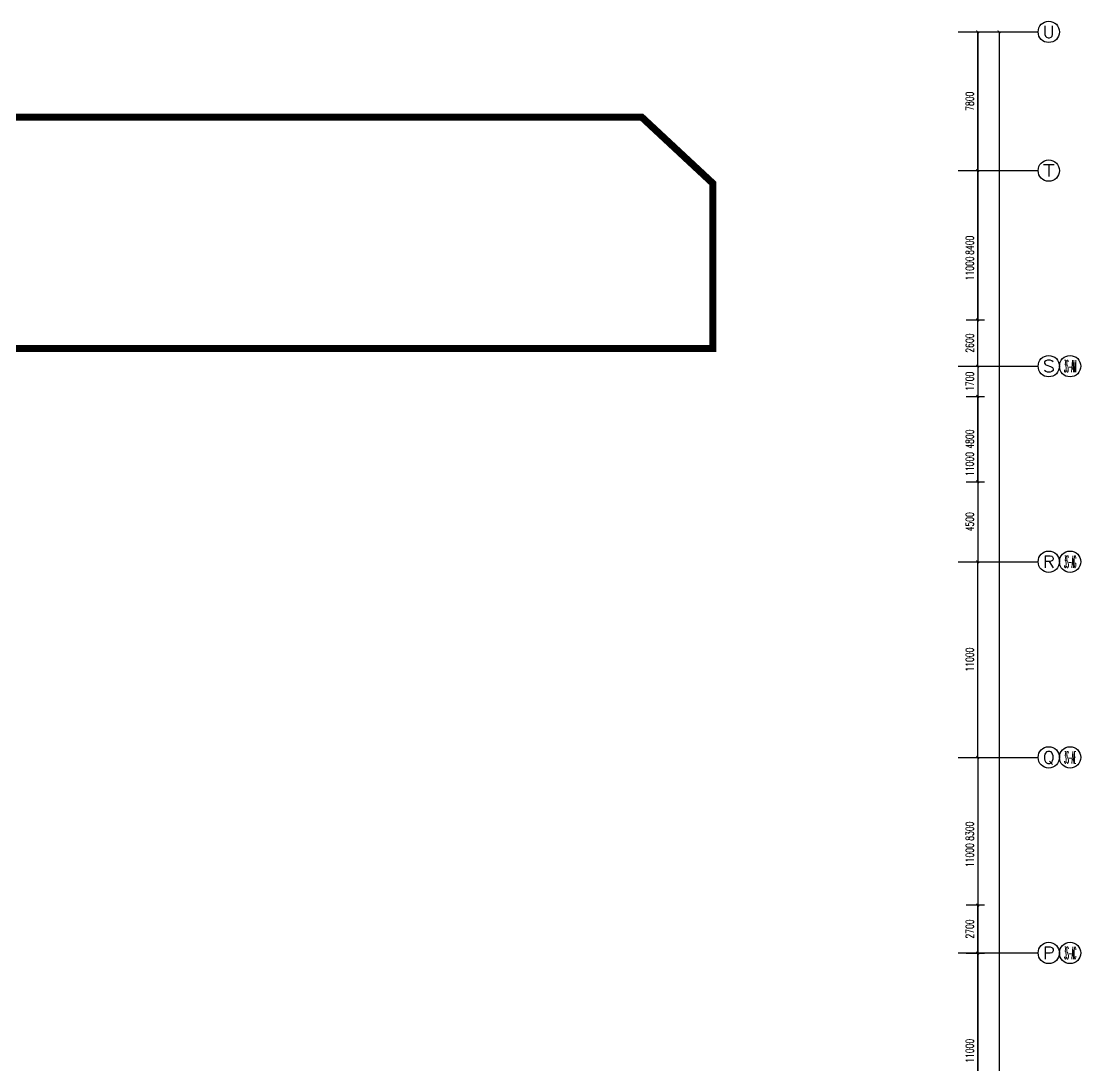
# Model space of a CAD drawing. Extents: x 0 to 3879896, y -114000 to 391286.
# Drawn here: x 2277119 to 2336721, y 258257 to 317000 of the extents above; entities that cross this region are included whole.
import ezdxf
from ezdxf.enums import TextEntityAlignment as Align

# ---------------------------------------------------------------- set-up
doc = ezdxf.new("R2010")
doc.units = 0
doc.header["$LTSCALE"] = 1000
doc.header["$MEASUREMENT"] = 0
doc.linetypes.add('SZGX_a-zzgr$0$DASHDOT2', pattern=[6, 3, -1.5, 0, -1.5])
doc.layers.get('0').update_dxf_attribs({"linetype": 'CONTINUOUS'})
doc.layers.get('Defpoints').update_dxf_attribs({"linetype": 'CONTINUOUS'})
doc.layers.add('Arc_建筑红线', color=1, linetype='CONTINUOUS', lineweight=40)
doc.layers.add('AXIS', color=3, linetype='CONTINUOUS')
doc.layers.add('AXIS_TEXT', color=7, linetype='CONTINUOUS')
doc.styles.add('_TCH_AXIS', font='COMPLEX', dxfattribs={"bigfont": 'GBCBIG'})
doc.styles.add('DIM_FONT', font='SIMPLEX', dxfattribs={"width": 0.7, "bigfont": 'GBCBIG'})
doc.dimstyles.new('DIMN', dxfattribs={"dimscale": 1.5, "dimtxt": 300, "dimasz": 100, "dimexe": 250, "dimexo": 300, "dimgap": 150, "dimtad": 1, "dimdec": 0, "dimzin": 0, "dimdsep": 46, "dimtxsty": 'DIM_FONT', "dimblk": 'ARCHTICK', "dimcen": 0.09, "dimclrt": 7, "dimazin": 2, "dimtfac": 1, "dimtdec": 0, "dimtix": 1, "dimtmove": 2, "dimatfit": 3, "dimldrblk": 'ARCHTICK', "dimfxl": 1, "dimtolj": 1, "dimtzin": 0, "dimarcsym": 0})

# ---------------------------------------------------------------- blocks, each defined once
blk = doc.blocks.new('_ArchTick')
at = {"color": 0, "linetype": 'ByBlock', "const_width": 0.4}
blk.add_lwpolyline([(-0.5, -0.5), (0.5, 0.5)], dxfattribs=at)
blk = doc.blocks.new('*D455')
at = {"layer": 'AXIS', "color": 0, "lineweight": -2}
for p, q in [((2331471, 316400), (2332496, 316400)), ((2332121, 316400), (2332121, 132000)), ((2331471, 132000), (2332496, 132000))]:
    blk.add_line(p, q, dxfattribs=at)
at = {"layer": 'Defpoints', "color": 0, "transparency": 16777216}
for p in [(2331021, 316400), (2331021, 132000), (2332121, 132000)]:
    blk.add_point(p, dxfattribs=at)
at = {"layer": 'AXIS', "color": 0, "lineweight": -2, "xscale": 150, "yscale": 150, "zscale": 150}
for p, rotation in [((2332121, 316400), 90), ((2332121, 132000), 270)]:
    blk.add_blockref('_ArchTick', p, dxfattribs=dict(at, rotation=rotation))
at = {"layer": 'AXIS', "color": 7, "insert": (2331671, 224200), "char_height": 450, "attachment_point": 5, "rotation": 90, "style": 'DIM_FONT'}
blk.add_mtext('\\A1;184400', dxfattribs=at)
blk = doc.blocks.new('*D472')
at = {"layer": 'AXIS', "color": 0, "lineweight": -2}
for p, q in [((2330271, 264600), (2331296, 264600)), ((2330921, 264600), (2330921, 253600)), ((2330271, 253600), (2331296, 253600))]:
    blk.add_line(p, q, dxfattribs=at)
at = {"layer": 'Defpoints', "color": 0, "transparency": 16777216}
for p in [(2329821, 264600), (2329821, 253600), (2330921, 253600)]:
    blk.add_point(p, dxfattribs=at)
at = {"layer": 'AXIS', "color": 0, "lineweight": -2, "xscale": 150, "yscale": 150, "zscale": 150}
for p, rotation in [((2330921, 264600), 90), ((2330921, 253600), 270)]:
    blk.add_blockref('_ArchTick', p, dxfattribs=dict(at, rotation=rotation))
at = {"layer": 'AXIS', "color": 7, "insert": (2330471, 259100), "char_height": 450, "attachment_point": 5, "rotation": 90, "style": 'DIM_FONT'}
blk.add_mtext('\\A1;11000', dxfattribs=at)
blk = doc.blocks.new('*D473')
at = {"layer": 'AXIS', "color": 0, "lineweight": -2}
for p, q in [((2330271, 267300), (2331296, 267300)), ((2330921, 264600), (2330921, 267300)), ((2330271, 264600), (2331296, 264600))]:
    blk.add_line(p, q, dxfattribs=at)
at = {"layer": 'Defpoints', "color": 0, "transparency": 16777216}
for p in [(2329821, 267300), (2330921, 267300), (2329821, 264600)]:
    blk.add_point(p, dxfattribs=at)
at = {"layer": 'AXIS', "color": 0, "lineweight": -2, "xscale": 150, "yscale": 150, "zscale": 150}
for p, rotation in [((2330921, 267300), 90), ((2330921, 264600), 270)]:
    blk.add_blockref('_ArchTick', p, dxfattribs=dict(at, rotation=rotation))
at = {"layer": 'AXIS', "color": 7, "insert": (2330471, 265950), "char_height": 450, "attachment_point": 5, "rotation": 90, "style": 'DIM_FONT'}
blk.add_mtext('\\A1;2700', dxfattribs=at)
blk = doc.blocks.new('*D474')
at = {"layer": 'AXIS', "color": 0, "lineweight": -2}
for p, q in [((2330271, 275600), (2331296, 275600)), ((2330921, 275600), (2330921, 267300)), ((2330271, 267300), (2331296, 267300))]:
    blk.add_line(p, q, dxfattribs=at)
at = {"layer": 'Defpoints', "color": 0, "transparency": 16777216}
for p in [(2329821, 275600), (2329821, 267300), (2330921, 267300)]:
    blk.add_point(p, dxfattribs=at)
at = {"layer": 'AXIS', "color": 0, "lineweight": -2, "xscale": 150, "yscale": 150, "zscale": 150}
for p, rotation in [((2330921, 275600), 90), ((2330921, 267300), 270)]:
    blk.add_blockref('_ArchTick', p, dxfattribs=dict(at, rotation=rotation))
at = {"layer": 'AXIS', "color": 7, "insert": (2330471, 271450), "char_height": 450, "attachment_point": 5, "rotation": 90, "style": 'DIM_FONT'}
blk.add_mtext('\\A1;8300', dxfattribs=at)
blk = doc.blocks.new('*D475')
at = {"layer": 'AXIS', "color": 0, "lineweight": -2}
for p, q in [((2330271, 286600), (2331296, 286600)), ((2330921, 275600), (2330921, 286600)), ((2330271, 275600), (2331296, 275600))]:
    blk.add_line(p, q, dxfattribs=at)
at = {"layer": 'Defpoints', "color": 0, "transparency": 16777216}
for p in [(2329821, 286600), (2330921, 286600), (2329821, 275600)]:
    blk.add_point(p, dxfattribs=at)
at = {"layer": 'AXIS', "color": 0, "lineweight": -2, "xscale": 150, "yscale": 150, "zscale": 150}
for p, rotation in [((2330921, 286600), 90), ((2330921, 275600), 270)]:
    blk.add_blockref('_ArchTick', p, dxfattribs=dict(at, rotation=rotation))
at = {"layer": 'AXIS', "color": 7, "insert": (2330471, 281100), "char_height": 450, "attachment_point": 5, "rotation": 90, "style": 'DIM_FONT'}
blk.add_mtext('\\A1;11000', dxfattribs=at)
blk = doc.blocks.new('*D476')
at = {"layer": 'AXIS', "color": 0, "lineweight": -2}
for p, q in [((2330271, 291100), (2331296, 291100)), ((2330921, 291100), (2330921, 286600)), ((2330271, 286600), (2331296, 286600))]:
    blk.add_line(p, q, dxfattribs=at)
at = {"layer": 'Defpoints', "color": 0, "transparency": 16777216}
for p in [(2329821, 291100), (2329821, 286600), (2330921, 286600)]:
    blk.add_point(p, dxfattribs=at)
at = {"layer": 'AXIS', "color": 0, "lineweight": -2, "xscale": 150, "yscale": 150, "zscale": 150}
for p, rotation in [((2330921, 291100), 90), ((2330921, 286600), 270)]:
    blk.add_blockref('_ArchTick', p, dxfattribs=dict(at, rotation=rotation))
at = {"layer": 'AXIS', "color": 7, "insert": (2330471, 288850), "char_height": 450, "attachment_point": 5, "rotation": 90, "style": 'DIM_FONT'}
blk.add_mtext('\\A1;4500', dxfattribs=at)
blk = doc.blocks.new('*D477')
at = {"layer": 'AXIS', "color": 0, "lineweight": -2}
for p, q in [((2330271, 295900), (2331296, 295900)), ((2330921, 291100), (2330921, 295900)), ((2330271, 291100), (2331296, 291100))]:
    blk.add_line(p, q, dxfattribs=at)
at = {"layer": 'Defpoints', "color": 0, "transparency": 16777216}
for p in [(2329821, 295900), (2330921, 295900), (2329821, 291100)]:
    blk.add_point(p, dxfattribs=at)
at = {"layer": 'AXIS', "color": 0, "lineweight": -2, "xscale": 150, "yscale": 150, "zscale": 150}
for p, rotation in [((2330921, 295900), 90), ((2330921, 291100), 270)]:
    blk.add_blockref('_ArchTick', p, dxfattribs=dict(at, rotation=rotation))
at = {"layer": 'AXIS', "color": 7, "insert": (2330471, 293500), "char_height": 450, "attachment_point": 5, "rotation": 90, "style": 'DIM_FONT'}
blk.add_mtext('\\A1;4800', dxfattribs=at)
blk = doc.blocks.new('*D478')
at = {"layer": 'AXIS', "color": 0, "lineweight": -2}
for p, q in [((2330271, 297600), (2331296, 297600)), ((2330921, 297600), (2330921, 295900)), ((2330271, 295900), (2331296, 295900))]:
    blk.add_line(p, q, dxfattribs=at)
at = {"layer": 'Defpoints', "color": 0, "transparency": 16777216}
for p in [(2329821, 297600), (2329821, 295900), (2330921, 295900)]:
    blk.add_point(p, dxfattribs=at)
at = {"layer": 'AXIS', "color": 0, "lineweight": -2, "xscale": 150, "yscale": 150, "zscale": 150}
for p, rotation in [((2330921, 297600), 90), ((2330921, 295900), 270)]:
    blk.add_blockref('_ArchTick', p, dxfattribs=dict(at, rotation=rotation))
at = {"layer": 'AXIS', "color": 7, "insert": (2330471, 296750), "char_height": 450, "attachment_point": 5, "rotation": 90, "style": 'DIM_FONT'}
blk.add_mtext('\\A1;1700', dxfattribs=at)
blk = doc.blocks.new('*D479')
at = {"layer": 'AXIS', "color": 0, "lineweight": -2}
for p, q in [((2330271, 300200), (2331296, 300200)), ((2330921, 297600), (2330921, 300200)), ((2330271, 297600), (2331296, 297600))]:
    blk.add_line(p, q, dxfattribs=at)
at = {"layer": 'Defpoints', "color": 0, "transparency": 16777216}
for p in [(2329821, 300200), (2330921, 300200), (2329821, 297600)]:
    blk.add_point(p, dxfattribs=at)
at = {"layer": 'AXIS', "color": 0, "lineweight": -2, "xscale": 150, "yscale": 150, "zscale": 150}
for p, rotation in [((2330921, 300200), 90), ((2330921, 297600), 270)]:
    blk.add_blockref('_ArchTick', p, dxfattribs=dict(at, rotation=rotation))
at = {"layer": 'AXIS', "color": 7, "insert": (2330471, 298900), "char_height": 450, "attachment_point": 5, "rotation": 90, "style": 'DIM_FONT'}
blk.add_mtext('\\A1;2600', dxfattribs=at)
blk = doc.blocks.new('*D480')
at = {"layer": 'AXIS', "color": 0, "lineweight": -2}
for p, q in [((2330271, 308600), (2331296, 308600)), ((2330921, 308600), (2330921, 300200)), ((2330271, 300200), (2331296, 300200))]:
    blk.add_line(p, q, dxfattribs=at)
at = {"layer": 'Defpoints', "color": 0, "transparency": 16777216}
for p in [(2329821, 308600), (2329821, 300200), (2330921, 300200)]:
    blk.add_point(p, dxfattribs=at)
at = {"layer": 'AXIS', "color": 0, "lineweight": -2, "xscale": 150, "yscale": 150, "zscale": 150}
for p, rotation in [((2330921, 308600), 90), ((2330921, 300200), 270)]:
    blk.add_blockref('_ArchTick', p, dxfattribs=dict(at, rotation=rotation))
at = {"layer": 'AXIS', "color": 7, "insert": (2330471, 304400), "char_height": 450, "attachment_point": 5, "rotation": 90, "style": 'DIM_FONT'}
blk.add_mtext('\\A1;8400', dxfattribs=at)
blk = doc.blocks.new('*D481')
at = {"layer": 'AXIS', "color": 0, "lineweight": -2}
for p, q in [((2330271, 316400), (2331296, 316400)), ((2330921, 308600), (2330921, 316400)), ((2330271, 308600), (2331296, 308600))]:
    blk.add_line(p, q, dxfattribs=at)
at = {"layer": 'Defpoints', "color": 0, "transparency": 16777216}
for p in [(2329821, 316400), (2330921, 316400), (2329821, 308600)]:
    blk.add_point(p, dxfattribs=at)
at = {"layer": 'AXIS', "color": 0, "lineweight": -2, "xscale": 150, "yscale": 150, "zscale": 150}
for p, rotation in [((2330921, 316400), 90), ((2330921, 308600), 270)]:
    blk.add_blockref('_ArchTick', p, dxfattribs=dict(at, rotation=rotation))
at = {"layer": 'AXIS', "color": 7, "insert": (2330471, 312500), "char_height": 450, "attachment_point": 5, "rotation": 90, "style": 'DIM_FONT'}
blk.add_mtext('\\A1;7800', dxfattribs=at)
blk = doc.blocks.new('*D591')
at = {"layer": 'AXIS', "color": 0, "lineweight": -2}
for p, q in [((2330271, 316400), (2331296, 316400)), ((2330921, 316400), (2330921, 308600)), ((2330271, 308600), (2331296, 308600))]:
    blk.add_line(p, q, dxfattribs=at)
at = {"layer": 'Defpoints', "color": 0, "transparency": 16777216}
for p in [(2329821, 316400), (2329821, 308600), (2330921, 308600)]:
    blk.add_point(p, dxfattribs=at)
at = {"layer": 'AXIS', "color": 0, "lineweight": -2, "xscale": 150, "yscale": 150, "zscale": 150}
for p, rotation in [((2330921, 316400), 90), ((2330921, 308600), 270)]:
    blk.add_blockref('_ArchTick', p, dxfattribs=dict(at, rotation=rotation))
at = {"layer": 'AXIS', "color": 7, "insert": (2330471, 312500), "char_height": 450, "attachment_point": 5, "rotation": 90, "style": 'DIM_FONT'}
blk.add_mtext('\\A1;7800', dxfattribs=at)
blk = doc.blocks.new('*D592')
at = {"layer": 'AXIS', "color": 0, "lineweight": -2}
for p, q in [((2330271, 316400), (2332496, 316400)), ((2332121, 316400), (2332121, 132000)), ((2330271, 132000), (2332496, 132000))]:
    blk.add_line(p, q, dxfattribs=at)
at = {"layer": 'Defpoints', "color": 0, "transparency": 16777216}
for p in [(2329821, 316400), (2329821, 132000), (2332121, 132000)]:
    blk.add_point(p, dxfattribs=at)
at = {"layer": 'AXIS', "color": 0, "lineweight": -2, "xscale": 150, "yscale": 150, "zscale": 150}
for p, rotation in [((2332121, 316400), 90), ((2332121, 132000), 270)]:
    blk.add_blockref('_ArchTick', p, dxfattribs=dict(at, rotation=rotation))
at = {"layer": 'AXIS', "color": 7, "insert": (2331671, 224200), "char_height": 450, "attachment_point": 5, "rotation": 90, "style": 'DIM_FONT'}
blk.add_mtext('\\A1;184400', dxfattribs=at)
blk = doc.blocks.new('*D593')
at = {"layer": 'AXIS', "color": 0, "lineweight": -2}
for p, q in [((2330271, 308600), (2331296, 308600)), ((2330921, 297600), (2330921, 308600)), ((2330271, 297600), (2331296, 297600))]:
    blk.add_line(p, q, dxfattribs=at)
at = {"layer": 'Defpoints', "color": 0, "transparency": 16777216}
for p in [(2329821, 308600), (2330921, 308600), (2329821, 297600)]:
    blk.add_point(p, dxfattribs=at)
at = {"layer": 'AXIS', "color": 0, "lineweight": -2, "xscale": 150, "yscale": 150, "zscale": 150}
for p, rotation in [((2330921, 308600), 90), ((2330921, 297600), 270)]:
    blk.add_blockref('_ArchTick', p, dxfattribs=dict(at, rotation=rotation))
at = {"layer": 'AXIS', "color": 7, "insert": (2330471, 303100), "char_height": 450, "attachment_point": 5, "rotation": 90, "style": 'DIM_FONT'}
blk.add_mtext('\\A1;11000', dxfattribs=at)
blk = doc.blocks.new('*D594')
at = {"layer": 'AXIS', "color": 0, "lineweight": -2}
for p, q in [((2330271, 297600), (2331296, 297600)), ((2330921, 297600), (2330921, 286600)), ((2330271, 286600), (2331296, 286600))]:
    blk.add_line(p, q, dxfattribs=at)
at = {"layer": 'Defpoints', "color": 0, "transparency": 16777216}
for p in [(2329821, 297600), (2329821, 286600), (2330921, 286600)]:
    blk.add_point(p, dxfattribs=at)
at = {"layer": 'AXIS', "color": 0, "lineweight": -2, "xscale": 150, "yscale": 150, "zscale": 150}
for p, rotation in [((2330921, 297600), 90), ((2330921, 286600), 270)]:
    blk.add_blockref('_ArchTick', p, dxfattribs=dict(at, rotation=rotation))
at = {"layer": 'AXIS', "color": 7, "insert": (2330471, 292100), "char_height": 450, "attachment_point": 5, "rotation": 90, "style": 'DIM_FONT'}
blk.add_mtext('\\A1;11000', dxfattribs=at)
blk = doc.blocks.new('*D595')
at = {"layer": 'AXIS', "color": 0, "lineweight": -2}
for p, q in [((2330271, 275600), (2331296, 275600)), ((2330921, 275600), (2330921, 264600)), ((2330271, 264600), (2331296, 264600))]:
    blk.add_line(p, q, dxfattribs=at)
at = {"layer": 'Defpoints', "color": 0, "transparency": 16777216}
for p in [(2329821, 275600), (2329821, 264600), (2330921, 264600)]:
    blk.add_point(p, dxfattribs=at)
at = {"layer": 'AXIS', "color": 0, "lineweight": -2, "xscale": 150, "yscale": 150, "zscale": 150}
for p, rotation in [((2330921, 275600), 90), ((2330921, 264600), 270)]:
    blk.add_blockref('_ArchTick', p, dxfattribs=dict(at, rotation=rotation))
at = {"layer": 'AXIS', "color": 7, "insert": (2330471, 270100), "char_height": 450, "attachment_point": 5, "rotation": 90, "style": 'DIM_FONT'}
blk.add_mtext('\\A1;11000', dxfattribs=at)
blk = doc.blocks.new('*D596')
at = {"layer": 'AXIS', "color": 0, "lineweight": -2}
for p, q in [((2330271, 286600), (2331296, 286600)), ((2330921, 275600), (2330921, 286600)), ((2330271, 275600), (2331296, 275600))]:
    blk.add_line(p, q, dxfattribs=at)
at = {"layer": 'Defpoints', "color": 0, "transparency": 16777216}
for p in [(2329821, 286600), (2330921, 286600), (2329821, 275600)]:
    blk.add_point(p, dxfattribs=at)
at = {"layer": 'AXIS', "color": 0, "lineweight": -2, "xscale": 150, "yscale": 150, "zscale": 150}
for p, rotation in [((2330921, 286600), 90), ((2330921, 275600), 270)]:
    blk.add_blockref('_ArchTick', p, dxfattribs=dict(at, rotation=rotation))
at = {"layer": 'AXIS', "color": 7, "insert": (2330471, 281100), "char_height": 450, "attachment_point": 5, "rotation": 90, "style": 'DIM_FONT'}
blk.add_mtext('\\A1;11000', dxfattribs=at)
blk = doc.blocks.new('*D597')
at = {"layer": 'AXIS', "color": 0, "lineweight": -2}
for p, q in [((2330271, 264600), (2331296, 264600)), ((2330921, 253600), (2330921, 264600)), ((2330271, 253600), (2331296, 253600))]:
    blk.add_line(p, q, dxfattribs=at)
at = {"layer": 'Defpoints', "color": 0, "transparency": 16777216}
for p in [(2329821, 264600), (2330921, 264600), (2329821, 253600)]:
    blk.add_point(p, dxfattribs=at)
at = {"layer": 'AXIS', "color": 0, "lineweight": -2, "xscale": 150, "yscale": 150, "zscale": 150}
for p, rotation in [((2330921, 264600), 90), ((2330921, 253600), 270)]:
    blk.add_blockref('_ArchTick', p, dxfattribs=dict(at, rotation=rotation))
at = {"layer": 'AXIS', "color": 7, "insert": (2330471, 259100), "char_height": 450, "attachment_point": 5, "rotation": 90, "style": 'DIM_FONT'}
blk.add_mtext('\\A1;11000', dxfattribs=at)

msp = doc.modelspace()

# ---------------------------------------------------------------- linework, layer by layer
at = {"layer": 'Arc_建筑红线', "color": 20, "linetype": 'SZGX_a-zzgr$0$DASHDOT2', "ltscale": 0.2, "const_width": 400, "elevation": 0}
msp.add_lwpolyline([(2129528.4, 303600.5), (2137528.4, 311600.5), (2312028.4, 311600.5), (2316028.4, 307876.3), (2316028.4, 298599), (2261028.4, 298599), (2261028.4, 222099), (2276028.4, 222099), (2276028.4, 129100.5), (2129528.4, 129100.5)], close=True, dxfattribs=at)
at = {"layer": 'AXIS'}
for p, q in [((2329821.4, 316400.5), (2334321.4, 316400.5)), ((2329821.4, 308600.5), (2334321.4, 308600.5)), ((2329821.4, 297600.5), (2334321.4, 297600.5)), ((2329821.4, 286600.5), (2334321.4, 286600.5)), ((2329821.4, 275600.5), (2334321.4, 275600.5)), ((2329821.4, 264600.5), (2334321.4, 264600.5))]:
    msp.add_line(p, q, dxfattribs=at)
for centre in [(2334921.4, 316400.5), (2334921.4, 308600.5), (2334921.4, 297600.5), (2336121.4, 297600.5), (2334921.4, 286600.5), (2336121.4, 286600.5), (2334921.4, 275600.5), (2336121.4, 275600.5), (2334921.4, 264600.5), (2336121.4, 264600.5)]:
    msp.add_circle(centre, 600, dxfattribs=at)

# ---------------------------------------------------------------- texts
at = {"layer": 'AXIS_TEXT', "style": '_TCH_AXIS'}
for s, height, width, p, p2 in [('U', 678.8, 1.05, (2334582, 316061.1), (2335260.9, 316061.1)), ('T', 678.8, 1.4, (2334582, 308261.1), (2335260.9, 308261.1)), ('S', 678.8, 1.5, (2334582, 297261.1), (2335260.9, 297261.1)), ('3S-AM', 678.82, 0.196262, (2335782, 297261.1), (2336460.9, 297261.1)), ('R', 678.8, 1.166667, (2334582, 286261.1), (2335260.9, 286261.1)), ('3S-AG', 678.82, 0.201923, (2335782, 286261.1), (2336460.9, 286261.1)), ('Q', 678.8, 1.3125, (2334582, 275261.1), (2335260.9, 275261.1)), ('3S-AE', 678.82, 0.205882, (2335782, 275261.1), (2336460.9, 275261.1)), ('P', 678.8, 1.235294, (2334582, 264261.1), (2335260.9, 264261.1)), ('3S-AC', 678.82, 0.207921, (2335782, 264261.1), (2336460.9, 264261.1))]:
    msp.add_text(s, height=height, dxfattribs=dict(at, width=width)).set_placement(p, p2, align=Align.FIT)

# ---------------------------------------------------------------- dimensions: what is measured, and where the dimension line sits
at = {"layer": 'AXIS'}
for base, p1, p2, angle, picture, middle in [((2330921.4, 316400.5), (2329821.4, 308600.5), (2329821.4, 316400.5), 90, '*D481', (2330471.4, 312500.5)), ((2330921.4, 308600.5), (2329821.4, 316400.5), (2329821.4, 308600.5), 270, '*D591', (2330471.4, 312500.5)), ((2332121.4, 132000.5), (2329821.4, 316400.5), (2329821.4, 132000.5), 270, '*D592', (2331671.4, 224200.5)), ((2332121.4, 132000.5), (2331021.4, 316400.5), (2331021.4, 132000.5), 270, '*D455', (2331671.4, 224200.5)), ((2330921.4, 300200.5), (2329821.4, 308600.5), (2329821.4, 300200.5), 270, '*D480', (2330471.4, 304400.5)), ((2330921.4, 308600.5), (2329821.4, 297600.5), (2329821.4, 308600.5), 90, '*D593', (2330471.4, 303100.5)), ((2330921.4, 300200.5), (2329821.4, 297600.5), (2329821.4, 300200.5), 90, '*D479', (2330471.4, 298900.5)), ((2330921.4, 295900.5), (2329821.4, 297600.5), (2329821.4, 295900.5), 270, '*D478', (2330471.4, 296750.5)), ((2330921.4, 286600.5), (2329821.4, 297600.5), (2329821.4, 286600.5), 270, '*D594', (2330471.4, 292100.5)), ((2330921.4, 295900.5), (2329821.4, 291100.5), (2329821.4, 295900.5), 90, '*D477', (2330471.4, 293500.5)), ((2330921.4, 286600.5), (2329821.4, 291100.5), (2329821.4, 286600.5), 270, '*D476', (2330471.4, 288850.5)), ((2330921.4, 286600.5), (2329821.4, 275600.5), (2329821.4, 286600.5), 90, '*D475', (2330471.4, 281100.5)), ((2330921.4, 286600.5), (2329821.4, 275600.5), (2329821.4, 286600.5), 90, '*D596', (2330471.4, 281100.5)), ((2330921.4, 267300.5), (2329821.4, 275600.5), (2329821.4, 267300.5), 270, '*D474', (2330471.4, 271450.5)), ((2330921.4, 264600.5), (2329821.4, 275600.5), (2329821.4, 264600.5), 270, '*D595', (2330471.4, 270100.5)), ((2330921.4, 267300.5), (2329821.4, 264600.5), (2329821.4, 267300.5), 90, '*D473', (2330471.4, 265950.5)), ((2330921.4, 253600.5), (2329821.4, 264600.5), (2329821.4, 253600.5), 270, '*D472', (2330471.4, 259100.5)), ((2330921.4, 264600.5), (2329821.4, 253600.5), (2329821.4, 264600.5), 90, '*D597', (2330471.4, 259100.5))]:
    dim = msp.add_linear_dim(base=base, p1=p1, p2=p2, angle=angle, dimstyle='DIMN', dxfattribs=at)
    dim.commit()
    dim.dimension.update_dxf_attribs({"geometry": picture, "text_midpoint": middle, "dimtype": 128})

doc.saveas('drawing.dxf')
